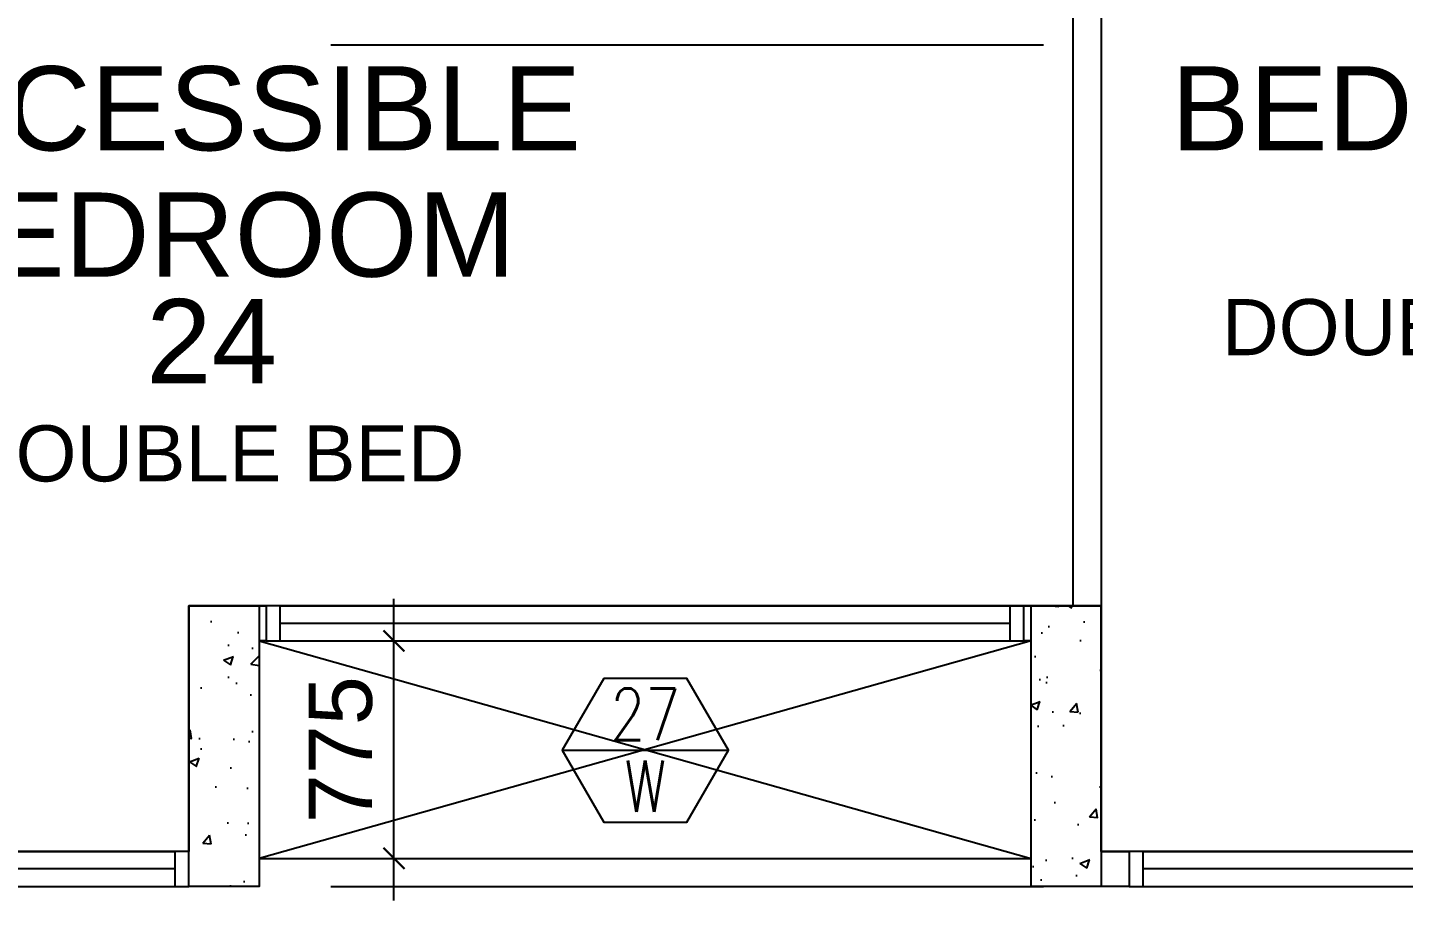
# Model space of a CAD drawing. Header units: millimetres. Extents: x 1500 to 71987, y 7230 to 49618.
# Drawn here: x 57300 to 62202, y 19950 to 23061 of the extents above; entities that cross this region are included whole.
import ezdxf
from ezdxf.enums import TextEntityAlignment as Align

# ---------------------------------------------------------------- set-up
doc = ezdxf.new("R2010")
doc.units = ezdxf.units.MM
doc.header["$MEASUREMENT"] = 0
doc.linetypes.add('CENTERX2', pattern=[101.6, 63.5, -12.7, 12.7, -12.7])
doc.layers.get('0').update_dxf_attribs({"color": 8})
doc.layers.get('Defpoints').update_dxf_attribs({"color": 8})
for name, color, linetype in [('Architectural Features', 8, 'Continuous'), ('channel', 8, 'Continuous'), ('Dry Wall', 8, 'Continuous'), ('GBP Dim', 8, 'Continuous'), ('GBP Text 200', 8, 'Continuous'), ('GBP Text 250', 8, 'Continuous'), ('grid', 8, 'CENTERX2'), ('hatch', 8, 'Continuous'), ('TEXT Ref', 8, 'Continuous'), ('WALL-NEW', 8, 'Continuous'), ('WALL-STRUCTURE', 8, 'Continuous'), ('WINDOW', 8, 'Continuous'), ('Window Mark', 8, 'Continuous'), ('WINDOW-MULLION', 8, 'Continuous'), ('zzz-room mix', 8, 'Continuous')]:
    doc.layers.add(name, color=color, linetype=linetype)
doc.styles.add('BH', font='arial.ttf')
doc.styles.add('ROMANS', font='romans.shx')
doc.dimstyles.new('200 GBP', dxfattribs={"dimscale": 1.5, "dimtxt": 150, "dimasz": 50, "dimexe": 100, "dimexo": 50, "dimgap": 50, "dimtad": 1, "dimdec": 0, "dimzin": 0, "dimdsep": 46, "dimtxsty": 'BH', "dimblk": 'ARCHTICK', "dimcen": 0.09, "dimdle": 100, "dimclrd": 9, "dimclre": 9, "dimclrt": 1, "dimadec": 0, "dimazin": 0, "dimtfac": 1, "dimtdec": 0, "dimtix": 1, "dimtmove": 2, "dimatfit": 3, "dimldrblk": 'ARCHTICK', "dimfxl": 300, "dimfxlon": 1, "dimtolj": 1, "dimtzin": 0, "dimarcsym": 0})

# ---------------------------------------------------------------- blocks, each defined once
blk = doc.blocks.new('MISCWINDOWS')
blk.add_line((-4.041, 0), (4.041, 0))
blk.add_lwpolyline([(-2.021, 3.5), (-4.041, 0), (-2.021, -3.5), (2.021, -3.5), (4.041, 0), (2.021, 3.5)], close=True)
at = {"style": 'BH'}
for tag, p in [('MARK_NUMBER', (0, 1.75)), ('DWG_NUMBER', (0, -1.75))]:
    blk.add_attdef(tag, text='', height=2.5, dxfattribs=at).set_placement(p, align=Align.MIDDLE_CENTER)
blk = doc.blocks.new('A$C65CE4B9A')
at = {"layer": 'grid', "ltscale": 200}
for p, q in [((-66500, -12450), (0, -12450)), ((-66500, -14450), (0, -14450)), ((-66500, -15450), (0, -15450))]:
    blk.add_line(p, q, dxfattribs=at)
blk = doc.blocks.new('_ArchTick')
at = {"color": 0, "const_width": 0.1}
blk.add_lwpolyline([(0.5, 0.5), (-0.5, -0.5)], dxfattribs=at)
blk = doc.blocks.new('*D96')
at = {"layer": 'Defpoints', "color": 0, "transparency": 16777216}
for p in [(58369.2, 20875, 0), (58605.5, 20875), (58125, 20100)]:
    blk.add_point(p, dxfattribs=at)
at = {"layer": 'GBP Dim', "color": 9, "lineweight": -2, "transparency": 16777216}
for p, q in [((58605.5, 19950), (58605.5, 21025)), ((58444.2, 20875), (58755.5, 20875)), ((58200, 20100), (58755.5, 20100))]:
    blk.add_line(p, q, dxfattribs=at)
at = {"layer": 'GBP Dim', "color": 9, "lineweight": -2, "transparency": 16777216, "xscale": 75, "yscale": 75, "zscale": 75}
for p, rotation in [((58605.5, 20875), 90), ((58605.5, 20100), 270)]:
    blk.add_blockref('_ArchTick', p, dxfattribs=dict(at, rotation=rotation))
at = {"layer": 'GBP Dim', "transparency": 16777216, "insert": (58416.1, 20487.5), "char_height": 225, "attachment_point": 5, "rotation": 90, "style": 'BH'}
blk.add_mtext('\\A1;775', dxfattribs=at)

msp = doc.modelspace()

# ---------------------------------------------------------------- hatches: boundary and pattern name
at = {"layer": 'hatch'}
h = msp.add_hatch(dxfattribs=at)
h.set_pattern_fill('AR-CONC', color=256, scale=50, style=0)
h.set_pattern_definition([(50, (-579051.98, 745630.23), (358.63009, -31.37607), [37.5, -412.5]), (355, (-579051.98, 745630.23), (-69.37567, 376.09607), [30, -330]), (100.4514, (-579022.1, 745627.62), (289.25469, 344.71977), [31.8701, -350.57106]), (46.1842, (-579052, 745730.23), (533.62052, -82.7595), [56.25, -618.75]), (96.6356, (-579007.5, 745723.34), (467.33135, 487.05894), [47.80514, -525.8565]), (351.1842, (-579052, 745730.23), (467.33097, 487.0593), [45, -495]), (21, (-579001.98, 745705.23), (298.45353, -201.309445), [37.5, -412.5]), (326, (-579001.98, 745705.23), (121.65767, 362.57502), [30, -330]), (71.4514, (-578977.1, 745688.46), (420.11131, 161.26525), [31.8701, -350.57106]), (37.5, (-579051.98, 745630.23), (6.079928, 166.446927), [0, -326, 0, -335, 0, -331.25]), (7.5, (-579051.98, 745630.23), (131.53477, 197.205856), [0, -191, 0, -318.5, 0, -126.25]), (327.5, (-579163.48, 745630.23), (266.911218, -11.277436), [0, -125, 0, -390, 0, -517.5]), (317.5, (-579213.48, 745630.23), (291.593085, 50.05249), [0, -162.5, 0, -259, 0, -367.5])])
h.paths.add_polyline_path([(60875, 21000), (61125, 21000), (61125, 20000), (60875, 20000)])
h.paths.add_polyline_path([(57875, 21000), (58125, 21000), (58125, 20000), (57875, 20000)])

# ---------------------------------------------------------------- linework, layer by layer
at = {"layer": 'Architectural Features', "ltscale": 50}
msp.add_line((58125, 20100), (60875, 20100), dxfattribs=at)
at = {"layer": 'channel', "ltscale": 1000}
for points in [[(58125, 20875), (60875, 20100)], [(60875, 20875), (58125, 20100)]]:
    msp.add_lwpolyline(points, dxfattribs=at)
at = {"layer": 'Dry Wall'}
msp.add_lwpolyline([(61025, 23770.1), (61125, 23770.1), (61125, 21000), (61025, 21000)], close=True, dxfattribs=at)
at = {"layer": 'WALL-NEW'}
for points in [[(58125, 21000), (58125, 21000), (58150, 21000), (58150, 20875), (58125, 20875)], [(61125, 20125), (61125, 20125), (61225, 20125), (61225, 20000), (61125, 20000)]]:
    msp.add_lwpolyline(points, dxfattribs=at)
at = {"layer": 'WALL-NEW', "elevation": 0}
msp.add_lwpolyline([(60875, 20875), (60875, 20875), (60850, 20875), (60850, 21000), (60875, 21000)], dxfattribs=at)
at = {"layer": 'WALL-STRUCTURE'}
for points in [[(57875, 20000), (57875, 21000), (58125, 21000), (58125, 21000)], [(58125, 21000), (58125, 20000), (57875, 20000), (57875, 20000)], [(61125, 20000), (60875, 20000), (60875, 21000)], [(60875, 21000), (60875, 21000), (61125, 21000), (61125, 20000)]]:
    msp.add_lwpolyline(points, dxfattribs=at)
at = {"layer": 'WINDOW'}
for points in [[(58200, 21000), (60800, 21000)], [(60800, 20937.5), (58200, 20937.5)], [(58200, 20875), (60800, 20875)], [(55225, 20125), (57825, 20125)], [(61275, 20125), (63650, 20125)], [(57825, 20062.5), (55225, 20062.5)], [(63650, 20062.5), (61275, 20062.5)], [(55225, 20000.1), (57825, 20000)], [(61275, 20000), (63650, 20000)]]:
    msp.add_lwpolyline(points, dxfattribs=at)
at = {"layer": 'WINDOW-MULLION', "ltscale": 100}
for points in [[(58200, 20875), (58200, 21000), (58150, 21000), (58150, 20875)], [(57875, 20000), (57875, 20125), (57825, 20125), (57825, 20000)], [(61275, 20000), (61275, 20125), (61225, 20125), (61225, 20000)]]:
    msp.add_lwpolyline(points, close=True, dxfattribs=at)
at = {"layer": 'WINDOW-MULLION', "ltscale": 100, "elevation": 0}
msp.add_lwpolyline([(60850, 20875), (60850, 21000), (60800, 21000), (60800, 20875)], close=True, dxfattribs=at)
at = {"layer": 'zzz-room mix'}
msp.add_lwpolyline([(63974.2, 23000), (63800, 23000), (63800, 20125), (61125, 20125), (61125, 21000), (57875, 21000), (57875, 20125), (55100, 20125), (55100, 24300), (57300, 24300), (57300, 26999.9), (60425, 27000.1), (60425, 25800.1), (61125, 25800.2), (61125, 26300.2), (62100, 26300.2), (62200, 26300.2), (62200, 27000), (63800.1, 27000), (63800, 24300), (63974.2, 24300), (63974.2, 23000)], dxfattribs=at)

# ---------------------------------------------------------------- block references
at = {"layer": 'TEXT Ref'}
msp.add_blockref('A$C65CE4B9A', (69000, 35450), dxfattribs=at)
at = {"layer": 'Window Mark'}
ref = msp.add_blockref('MISCWINDOWS', (59500.9, 20485.3), dxfattribs=dict(at, xscale=73.25, yscale=73.25, zscale=73.25))
ref.add_attrib('MARK_NUMBER', '27', dxfattribs={"layer": '0', "height": 183.12, "style": 'ROMANS', "width": 0.8}).set_placement((59500.9, 20613.5), align=Align.MIDDLE_CENTER)
ref.add_attrib('DWG_NUMBER', 'W', dxfattribs={"layer": '0', "height": 183.1, "style": 'ROMANS', "width": 0.8}).set_placement((59500.9, 20357.1), align=Align.MIDDLE_CENTER)

# ---------------------------------------------------------------- texts
at = {"layer": 'GBP Text 200', "style": 'BH'}
for p in [(62456, 21893.5), (57956, 21443.5)]:
    msp.add_text('DOUBLE BED', height=200, dxfattribs=at).set_placement(p, align=Align.CENTER)
at = {"layer": 'GBP Text 250', "style": 'BH'}
for s, p in [('ACCESSIBLE', (57956, 22623.4)), ('BEDROOM', (62456, 22623.4)), ('BEDROOM', (57956, 22173.4)), ('24', (57956, 21793.5))]:
    msp.add_text(s, height=300, dxfattribs=at).set_placement(p, align=Align.CENTER)

# ---------------------------------------------------------------- dimensions: what is measured, and where the dimension line sits
at = {"layer": 'GBP Dim'}
dim = msp.add_linear_dim(base=(58605.5, 20875), p1=(58125, 20100), p2=(58369.2, 20875, 0), angle=90, dimstyle='200 GBP', override={"dimclrt": 256}, dxfattribs=at)
dim.commit()
dim.dimension.update_dxf_attribs({"geometry": '*D96', "text_midpoint": (58416.1, 20487.5)})

doc.saveas('drawing.dxf')
